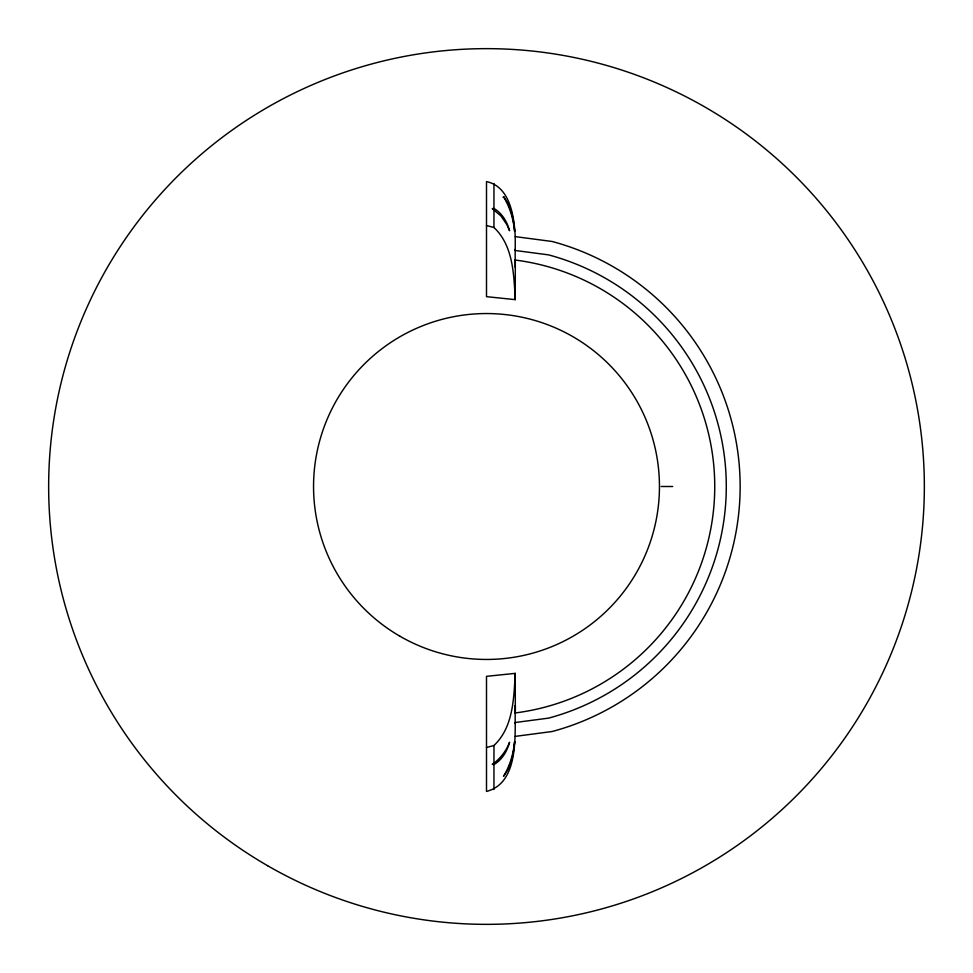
<?xml version="1.0" encoding="UTF-8"?>
<svg xmlns="http://www.w3.org/2000/svg" width="973" height="973" viewBox="0 0 973 973"><rect width="100%" height="100%" fill="white"/><g stroke="black" fill="none" stroke-linecap="round" stroke-linejoin="round"><path stroke-width="1.46" d="M515.325 712.431L515.325 705.571M515.216 705.729L515.167 723.681L515.252 722.513L548.565 718.123A239.796 239.796 0 0 0 548.565 254.877L515.252 250.487L515.167 249.319L515.216 267.271M515.252 722.513C515.179 746.692 515.021 784.153 486.5 791.426L486.5 676.332L515.252 673.365C513.805 698.298 513.355 727.281 493.956 745.488L486.5 747.507M493.956 763.246C500.888 757.724 506.447 750.584 509.56 742.253C507.128 751.168 502.153 759.84 493.956 764.535L492.265 764.328L493.956 763.246L493.956 745.488M515.228 736.379L552.153 731.514A253.661 253.661 0 0 0 552.153 241.486L515.228 236.621C514.218 216.432 510.059 186.585 486.5 181.574L486.5 296.668L515.252 299.635L515.325 260.569M503.077 197.3L504.087 197.3C511.19 207.006 513.683 219.497 514.62 231.306C513.403 219.205 509.913 207.115 503.54 196.716L504.087 197.3M661.178 486.5L672.708 486.5M493.956 208.465L492.265 208.672L500.913 215.909L506.884 224.654L509.56 230.747C507.128 221.832 502.153 213.16 493.956 208.465L493.956 183.508M486.5 225.493L493.956 227.512C513.355 245.719 513.805 274.702 515.252 299.635M515.228 236.621L515.252 250.487M515.252 673.365L515.325 711.494M493.956 209.754L493.956 227.512M493.956 764.535L493.956 789.492M514.802 259.998A228.266 228.266 0 0 1 514.802 713.002M514.62 741.694C513.598 753.71 511.202 766.651 503.54 776.284C509.913 765.885 513.391 753.795 514.62 741.694M400.025 636.281A172.951 172.951 0 0 0 659.451 486.5A172.951 172.951 0 0 0 400.025 336.719A172.951 172.951 0 0 0 400.025 636.281M267.575 865.69A437.85 437.85 0 0 0 924.35 486.5A437.85 437.85 0 0 0 267.575 107.31A437.85 437.85 0 0 0 267.575 865.69"/></g></svg>
